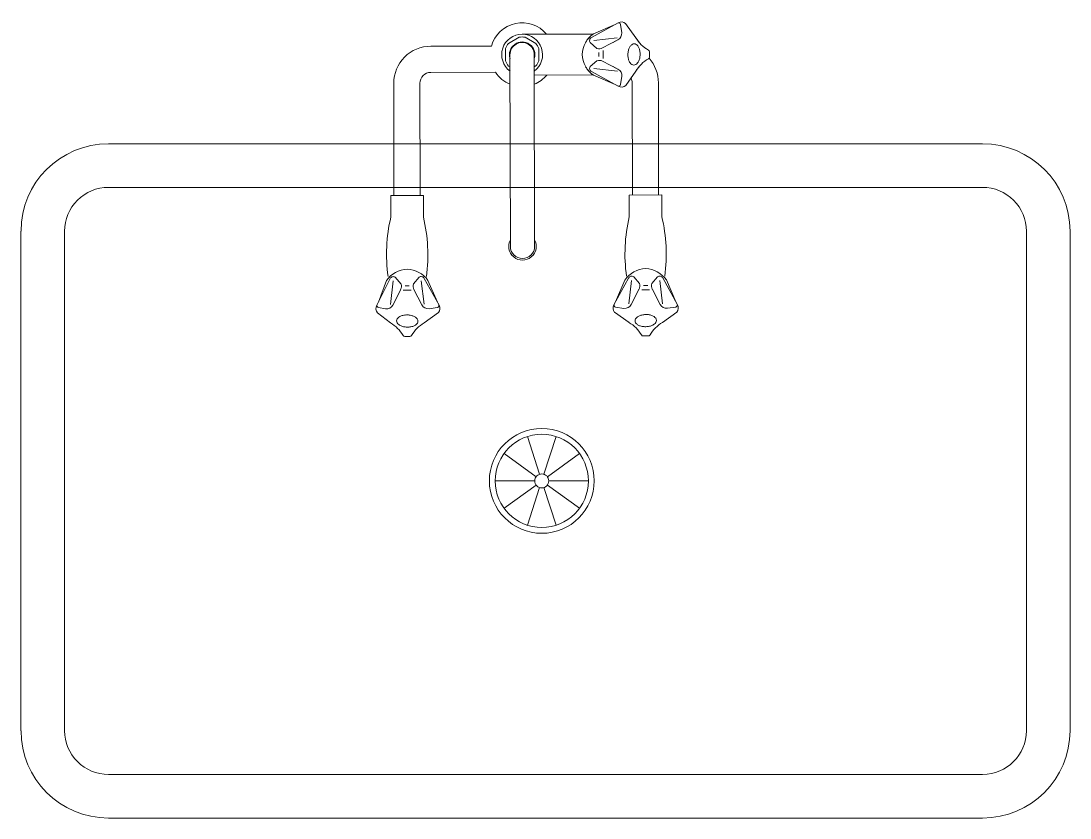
# Model space of a CAD drawing. Header units: millimetres. Extents: x -661525 to 498941, y 282148 to 1359693.
# Drawn here: x -219479.1 to -219281.3, y 616578.5 to 616728.8 of the extents above; entities that cross this region are included whole.
import ezdxf

# ---------------------------------------------------------------- set-up
doc = ezdxf.new("R2010")
doc.units = ezdxf.units.MM
doc.header["$LTSCALE"] = 2.5
doc.layers.add('EQUIPMENT', color=8, linetype='CONTINUOUS', lineweight=9)
doc.layers.add('lab furniture', color=34, linetype='CONTINUOUS', lineweight=18)

# ---------------------------------------------------------------- blocks, each defined once
blk = doc.blocks.new('LAB SSINK')
at = {"layer": 'lab furniture', "color": 8}
for p, q in [((16374.17, 26264.49), (16107.43, 26264.49)), ((16374.17, 26241.18), (16107.43, 26241.18)), ((16060.8, 26217.86), (16060.8, 25933.19)), ((16084.12, 26217.86), (16084.12, 25933.19)), ((16397.48, 25751.13), (16397.48, 26217.86)), ((16420.8, 25751.13), (16420.8, 26217.86)), ((16420.8, 26217.86), (16420.8, 25751.13)), ((16132.46, 26047.04), (16146.75, 26054.93)), ((16133.52, 26049.03), (16145.11, 26054.03)), ((16147.95, 26054.02), (16148.63, 26049.61)), ((16150.73, 26054.6), (16156.19, 26046.92)), ((16099.72, 26046.59), (16088.12, 26046.57)), ((16088.15, 26029.17), (16088.12, 26046.57)), ((16146.27, 26046.95), (16133.78, 26045.45)), ((16146.63, 26045.77), (16138.32, 26041.47)), ((16028.21, 26044.75), (16088.13, 26044.86)), ((16135.43, 26041.23), (16131.8, 26044.33)), ((16138.72, 26037.96), (16138.8, 26040.09)), ((16011.7, 26039.93), (16013.1, 26039.93)), ((16014.51, 26039.93), (16013.1, 26039.93)), ((16135.44, 26034.68), (16131.82, 26031.56)), ((16136.48, 26039.04), (16136.46, 26037.96)), ((16136.48, 26036.87), (16136.46, 26037.96)), ((16146.66, 26030.17), (16138.33, 26034.45)), ((16138.72, 26037.96), (16138.81, 26035.83)), ((16163.39, 26039.41), (16163.39, 26038)), ((16163.4, 26036.6), (16163.39, 26038)), ((15996.5, 26027.27), (16004.19, 26032.73)), ((15996.5, 26027.27), (16004.19, 26032.73)), ((16029.75, 26027.33), (16022.04, 26032.76)), ((16029.75, 26027.33), (16022.04, 26032.76)), ((16028.23, 26030.77), (16088.15, 26030.88)), ((16099.75, 26029.19), (16088.15, 26029.17)), ((16132.49, 26028.85), (16146.81, 26021.01)), ((16146.3, 26028.99), (16133.81, 26030.45)), ((16150.79, 26021.36), (16156.22, 26029.07)), ((16004.06, 26008.99), (15996.17, 26023.29)), ((16004.06, 26008.99), (15996.17, 26023.29)), ((15997.09, 26024.49), (16001.5, 26025.17)), ((15997.09, 26024.49), (16001.5, 26025.17)), ((16022.25, 26009.03), (16030.09, 26023.35)), ((16022.25, 26009.03), (16030.09, 26023.35)), ((16029.18, 26024.54), (16024.76, 26025.21)), ((16029.18, 26024.54), (16024.76, 26025.21)), ((16133.56, 26026.87), (16145.17, 26021.91)), ((16148, 26021.93), (16148.67, 26026.35)), ((16002.08, 26010.06), (15997.08, 26021.65)), ((16002.08, 26010.06), (15997.08, 26021.65)), ((16004.16, 26022.81), (16005.65, 26010.32)), ((16004.16, 26022.81), (16005.65, 26010.32)), ((16005.33, 26023.17), (16006.66, 26020.61)), ((16005.33, 26023.17), (16009.64, 26014.86)), ((16020.93, 26023.19), (16016.66, 26014.87)), ((16020.93, 26023.19), (16019.62, 26020.64)), ((16022.11, 26022.84), (16020.66, 26010.34)), ((16022.11, 26022.84), (16020.66, 26010.34)), ((16024.23, 26010.09), (16029.19, 26021.71)), ((16024.23, 26010.09), (16029.19, 26021.71)), ((16013.15, 26015.26), (16011.02, 26015.34)), ((16012.06, 26013.02), (16013.15, 26012.99)), ((16013.15, 26015.26), (16015.27, 26015.35)), ((16014.24, 26013.02), (16013.15, 26012.99)), ((16002.31, 25972), (16002.24, 26009.83)), ((16009.88, 26011.97), (16006.78, 26008.34)), ((16016.43, 26011.98), (16019.54, 26008.36)), ((16024.13, 25978.52), (16024.07, 26009.87)), ((16240.8, 25986.23), (16240.8, 26007.37)), ((16238.61, 25985.51), (16226.18, 26002.62)), ((16242.99, 25985.51), (16255.42, 26002.62)), ((16237.25, 25983.65), (16217.15, 25990.18)), ((16244.35, 25983.65), (16264.45, 25990.18)), ((16007.18, 25979.28), (16003.91, 25973.6)), ((16016.49, 25980.89), (16009.93, 25980.88)), ((16115.53, 25978.69), (16013.21, 25978.5)), ((16019.7, 25978.52), (16019.25, 25979.3)), ((16237.25, 25981.34), (16217.15, 25974.81)), ((16238.61, 25979.48), (16226.18, 25962.38)), ((16240.8, 25978.77), (16240.8, 25957.63)), ((16242.99, 25979.48), (16255.42, 25962.38)), ((16244.35, 25981.34), (16264.45, 25974.81)), ((16003.92, 25970.42), (16007.2, 25964.75)), ((16009.96, 25963.16), (16016.52, 25963.17)), ((16115.55, 25965.73), (16013.24, 25965.54)), ((16019.27, 25964.77), (16019.73, 25965.56)), ((16022.61, 25957.78), (16022.67, 25923.24)), ((16008.63, 25955.6), (16008.68, 25923.21)), ((16060.8, 25937.83), (16060.8, 25751.13)), ((16084.12, 25937.87), (16084.12, 25751.13)), ((16132.68, 25919.78), (16146.98, 25927.67)), ((16133.74, 25921.76), (16145.34, 25926.76)), ((16148.17, 25926.75), (16148.86, 25922.34)), ((16150.96, 25927.34), (16156.42, 25919.65)), ((16028.43, 25917.49), (16088.35, 25917.59)), ((16099.94, 25919.32), (16088.35, 25919.3)), ((16088.35, 25919.3), (16088.38, 25901.91)), ((16135.66, 25913.96), (16132.02, 25917.06)), ((16146.5, 25919.68), (16134, 25918.19)), ((16146.85, 25918.51), (16138.55, 25914.2)), ((16136.71, 25911.78), (16136.68, 25910.69)), ((16138.94, 25910.69), (16139.03, 25912.82)), ((16163.62, 25912.14), (16163.62, 25910.74)), ((16135.67, 25907.41), (16132.05, 25904.3)), ((16136.71, 25909.6), (16136.68, 25910.69)), ((16146.88, 25902.91), (16138.56, 25907.18)), ((16138.94, 25910.69), (16139.04, 25908.57)), ((16163.62, 25909.33), (16163.62, 25910.74)), ((16028.46, 25903.51), (16088.38, 25903.61)), ((16099.97, 25901.93), (16088.38, 25901.91)), ((16132.71, 25901.59), (16147.04, 25894.44)), ((16146.53, 25901.73), (16134.03, 25903.18)), ((16151.02, 25894.78), (16156.45, 25901.8)), ((16133.78, 25899.61), (16145.39, 25895.34)), ((16148.23, 25895.35), (16148.9, 25899.08)), ((16107.43, 25727.81), (16374.17, 25727.81)), ((16107.43, 25704.49), (16374.17, 25704.49))]:
    blk.add_line(p, q, dxfattribs=at)
for centre, radius, start, end in [((16146.94, 26053.86), 1.02, 8.791, 118.8955), ((16148.5, 26051.78), 3.61, 51.6775, 118.8955), ((16119.87, 25961.65), 87.29, 82.3921, 103.3511), ((16142.05, 26037.16), 14.62, 125.7316, 176.9492), ((16133.37, 26045.38), 1.89, 118.8954, 213.7823), ((16144.9, 26049.12), 3.77, 297.3972, 7.5092), ((16172.14, 26056.33), 18.52, 210.568, 240.0036), ((16028.24, 26025.02), 19.74, 90.1014, 131.7319), ((16136.59, 26044.81), 3.76, 252.0822, 298.5699), ((16160.53, 26038.3), 8.57, 163.3141, 175.7783), ((16158.6, 26038.88), 6.55, 147.3522, 163.3141), ((16155.7, 26040.74), 3.11, 124.0998, 147.3522), ((16155.12, 26041.61), 2.06, 91.5114, 124.0998), ((16155.12, 26041.61), 2.06, 58.923, 91.5114), ((16154.58, 26040.71), 3.11, 35.6706, 58.923), ((16151.78, 26038.7), 6.55, 19.7087, 35.6706), ((16149.88, 26038.02), 8.57, 7.2445, 19.7087), ((16162.37, 26039.41), 1.02, 0.1025, 60.0036), ((15994.77, 26048.68), 18.52, 300.5659, 330.0015), ((15994.77, 26048.68), 18.52, 300.5659, 309.8225), ((16011.87, 26029.18), 5.66, 106.8887, 122.8506), ((16012.92, 26025.74), 9.26, 94.4245, 106.8887), ((16011.7, 26038.91), 1.02, 90.1003, 150.0015), ((16012.98, 26024.88), 10.12, 82.9583, 94.4245), ((16013.17, 26026.42), 8.57, 70.4941, 82.9583), ((16014.51, 26038.91), 1.02, 30.1992, 90.1003), ((16031.4, 26048.74), 18.52, 210.1992, 239.6348), ((16013.85, 26028.32), 6.55, 54.5322, 70.4941), ((16031.4, 26048.74), 18.52, 230.3789, 239.6348), ((16142.05, 26038.77), 14.62, 183.2557, 234.4733), ((16136.61, 26031.1), 3.76, 61.635, 108.1227), ((16162.08, 26038.19), 10.12, 175.7783, 187.2445), ((16161.23, 26038.08), 9.26, 187.2445, 199.7087), ((16157.84, 26036.87), 5.66, 199.7087, 215.6706), ((16172.2, 26019.7), 18.52, 120.2013, 149.6369), ((16152.65, 26036.73), 5.66, 327.3522, 343.3141), ((16149.2, 26037.76), 9.26, 343.3141, 355.7783), ((16148.34, 26037.83), 10.12, 355.7783, 7.2445), ((16162.37, 26036.59), 1.02, 300.2013, 0.1025), ((16009.32, 26031.84), 1.9, 146.103, 178.6914), ((16009.32, 26031.84), 1.9, 178.6914, 211.2798), ((16010.84, 26032.76), 3.68, 211.2798, 234.5322), ((16010.8, 26030.84), 3.68, 122.8506, 146.103), ((16011.99, 26034.37), 5.66, 234.5322, 250.4941), ((16013.19, 26037.77), 9.26, 250.4941, 262.9583), ((16013.42, 26037.07), 8.57, 274.4245, 286.8887), ((16014, 26035.14), 6.55, 286.8887, 302.8506), ((16015.87, 26032.25), 3.11, 302.8506, 326.103), ((16015.84, 26031.12), 3.11, 31.2798, 54.5322), ((16016.74, 26031.67), 2.06, 326.103, 358.6914), ((16016.74, 26031.67), 2.06, 358.6914, 31.2798), ((16028.24, 26025.02), 5.76, 90.1014, 116.1762), ((16119.61, 26114.2), 87.29, 256.8516, 277.8107), ((16133.4, 26030.52), 1.89, 146.4226, 241.3095), ((16144.94, 26026.82), 3.77, 352.6957, 62.8077), ((16156.23, 26035.71), 3.68, 215.6706, 238.923), ((16155.31, 26034.19), 1.9, 238.923, 271.5114), ((16155.31, 26034.19), 1.9, 271.5114, 304.0998), ((16154.31, 26035.66), 3.68, 304.0998, 327.3522), ((15999.33, 26025.04), 3.61, 141.6754, 208.8934), ((15999.33, 26025.04), 3.61, 141.6754, 208.8934), ((15997.24, 26023.47), 1.02, 98.7889, 208.8933), ((15997.24, 26023.47), 1.02, 98.7889, 208.8933), ((16001.99, 26021.43), 3.77, 27.3951, 97.5071), ((16001.99, 26021.43), 3.77, 27.3951, 97.5071), ((16013.3, 26038.62), 10.12, 262.9583, 274.4245), ((16024.28, 26021.47), 3.77, 82.6935, 152.8056), ((16024.28, 26021.47), 3.77, 82.6935, 152.8056), ((16029.02, 26023.53), 1.02, 331.3073, 81.4117), ((16029.02, 26023.53), 1.02, 331.3073, 81.4117), ((16026.93, 26025.08), 3.61, 331.3072, 38.5253), ((16026.93, 26025.08), 3.61, 331.3072, 38.5253), ((16146.99, 26022.08), 1.02, 241.3094, 351.4139), ((16148.55, 26024.18), 3.61, 241.3094, 308.5274), ((16006.3, 26013.13), 3.76, 342.0801, 28.5677), ((16020, 26013.15), 3.76, 151.6329, 198.1206), ((16013.95, 26018.59), 14.62, 215.7295, 266.947), ((16013.95, 26018.59), 14.62, 215.7295, 240.2146), ((16005.72, 26009.91), 1.89, 208.8932, 300.365), ((16005.72, 26009.91), 1.89, 208.8932, 303.7802), ((16012.34, 26018.59), 14.62, 273.2536, 324.4712), ((16020.59, 26009.94), 1.89, 236.4205, 331.3074), ((16012.34, 26018.59), 14.62, 299.9918, 324.4712), ((16020.59, 26009.94), 1.89, 239.8769, 331.3074), ((16013.22, 25972.02), 17.05, 129.8932, 254.3568), ((16013.22, 25972.02), 17.05, 22.4351, 50.3096), ((16013.22, 25972.02), 10.91, 36.525, 323.6778), ((16013.22, 25972.02), 6.79, 72.7402, 287.4626), ((16013.22, 25972.02), 6.48, 90.1014, 270.1014), ((16013.22, 25972.02), 9.45, 110.3991, 129.8037), ((16013.22, 25972.02), 9.45, 50.3991, 69.8037), ((16115.54, 25972.21), 7.38, 241.506, 118.6968), ((16115.54, 25972.21), 6.48, 270.1014, 90.1014), ((16013.22, 25972.02), 9.45, 170.3991, 189.8037), ((16013.22, 25972.02), 9.45, 230.3991, 249.8037), ((16013.22, 25972.02), 9.45, 290.3991, 309.8037), ((16013.22, 25972.02), 17.05, 303.3758, 337.7677), ((16148.72, 25924.51), 3.61, 51.6754, 118.8934), ((16028.42, 25923.25), 19.74, 180.1014, 270.1014), ((16028.42, 25923.25), 5.76, 180.1014, 270.1014), ((16147.16, 25926.6), 1.02, 8.7889, 118.8933), ((16120.1, 25834.39), 87.29, 82.3921, 103.3511), ((16142.28, 25909.89), 14.62, 125.7295, 176.947), ((16133.6, 25918.12), 1.89, 118.8932, 213.7802), ((16145.12, 25921.85), 3.77, 297.3951, 7.5071), ((16172.36, 25929.07), 18.52, 210.5659, 240.0015), ((16136.82, 25917.54), 3.76, 252.0801, 298.5677), ((16162.31, 25910.54), 10.12, 172.9583, 184.4245), ((16161.46, 25910.65), 9.26, 160.4941, 172.9583), ((16158.06, 25911.85), 5.66, 144.5322, 160.4941), ((16156.45, 25913), 3.68, 121.2798, 144.5322), ((16155.52, 25914.52), 1.9, 88.6914, 121.2798), ((16155.52, 25914.52), 1.9, 56.103, 88.6914), ((16154.53, 25913.04), 3.68, 32.8506, 56.103), ((16152.87, 25911.97), 5.66, 16.8887, 32.8506), ((16149.42, 25910.92), 9.26, 4.4245, 16.8887), ((16148.57, 25910.86), 10.12, 352.9583, 4.4245), ((16162.59, 25912.14), 1.02, 0.1003, 60.0015), ((16142.28, 25911.5), 14.62, 183.2536, 234.4712), ((16136.84, 25903.84), 3.76, 61.6329, 108.1206), ((16160.76, 25910.42), 8.57, 184.4245, 196.8887), ((16158.83, 25909.84), 6.55, 196.8887, 212.8506), ((16155.94, 25907.97), 3.11, 212.8506, 236.103), ((16154.81, 25908), 3.11, 301.2798, 324.5322), ((16172.43, 25892.44), 18.52, 120.1992, 149.6348), ((16152.01, 25910), 6.55, 324.5322, 340.4941), ((16150.11, 25910.67), 8.57, 340.4941, 352.9583), ((16162.6, 25909.33), 1.02, 300.1992, 0.1003), ((16119.83, 25986.93), 87.29, 256.8516, 277.8107), ((16133.62, 25903.25), 1.89, 146.4205, 241.3074), ((16145.16, 25899.56), 3.77, 352.6935, 62.8056), ((16155.35, 25907.1), 2.06, 236.103, 268.6914), ((16155.35, 25907.1), 2.06, 268.6914, 301.2798), ((16147.22, 25895.51), 1.02, 241.3073, 351.4117), ((16148.77, 25897.6), 3.61, 241.3072, 308.5253)]:
    blk.add_arc(centre, radius, start, end, dxfattribs=at)
at = {"layer": 'lab furniture', "color": 8, "extrusion": (0, 0, -1)}
for centre, major_axis, start_param, end_param in [((16107.43, 26217.86), (32.97, 32.97), 3.926991, 5.497787), ((16374.17, 26217.86), (-32.97, 32.97), 0.785398, 2.356194), ((16107.43, 26217.86), (-16.49, 16.49), 5.497787, 7.068584), ((16374.17, 26217.86), (16.49, 16.49), -0.785398, 0.785398), ((16240.8, 25982.5), (19.78, 19.78), 3.926991, 10.210176), ((16240.8, 25982.5), (17.59, 17.59), 3.926991, 10.210176), ((16240.8, 25982.5), (2.64, -2.64), 2.356194490150733, 8.639379797330319), ((16107.43, 25751.13), (-32.97, 32.97), 3.926991, 5.497787), ((16107.43, 25751.13), (16.49, 16.49), 2.356194, 3.926991), ((16374.17, 25751.13), (32.97, 32.97), 0.785398, 2.356194), ((16374.17, 25751.13), (-16.49, 16.49), 2.356194, 3.926991)]:
    blk.add_ellipse(centre, major_axis=major_axis, ratio=1, start_param=start_param, end_param=end_param, dxfattribs=at)

msp = doc.modelspace()

# ---------------------------------------------------------------- block references
at = {"layer": 'EQUIPMENT', "xscale": 0.3532513332797453, "yscale": 0.3532513332797453, "zscale": 0.3532513332797453, "rotation": 270}
msp.add_blockref('LAB SSINK', (-228559.26, 622379.13), dxfattribs=at)

doc.saveas('drawing.dxf')
